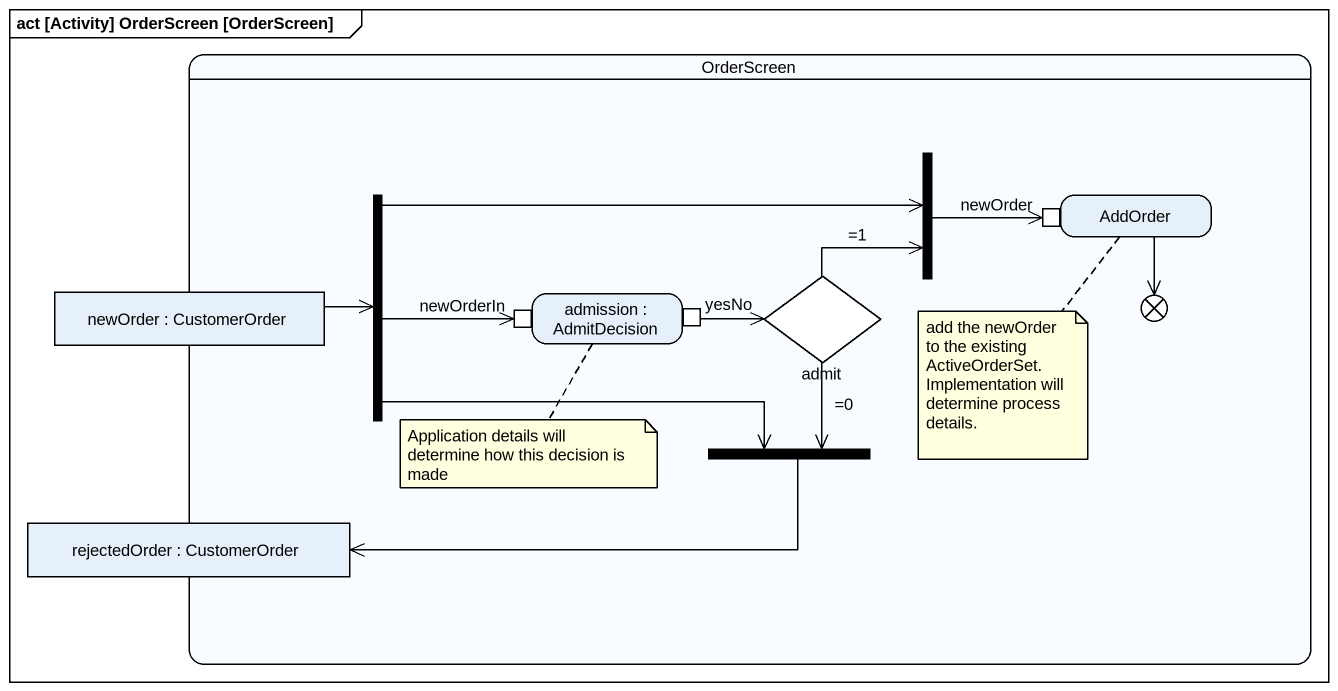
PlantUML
@startuml
mainframe act [Activity] OrderScreen [OrderScreen]
hide empty description
state OrderScreen {
  state fork1 <<fork>>
  state fork2 <<join>>
  state AddOrder {
    state newOrder <<inputPin>>
  }
  state admit <<choice>>
  state "newOrder : CustomerOrder" as newOrder_2 <<object>>
  state "admission : AdmitDecision" as admission {
    state newOrderIn <<inputPin>>
    state yesNo <<outputPin>>
  }
  state flowfinal1 <<end>>
  state fork3 <<join>>
  state "rejectedOrder : CustomerOrder" as rejectedOrder <<object>>
}
fork1 -right-> fork2
fork1 -right-> newOrderIn
fork1 -right-> fork3
fork2 -right-> newOrder
AddOrder --> flowfinal1
admit -up-> fork2 : =1
admit --> fork3 : =0
newOrder_2 -right-> fork1
yesNo -right-> admit
fork3 -left-> rejectedOrder
note bottom of AddOrder : add the newOrder to the existing ActiveOrderSet. Implementation will determine process details.
note bottom of admission : Application details will determine how this decision is made
@enduml
